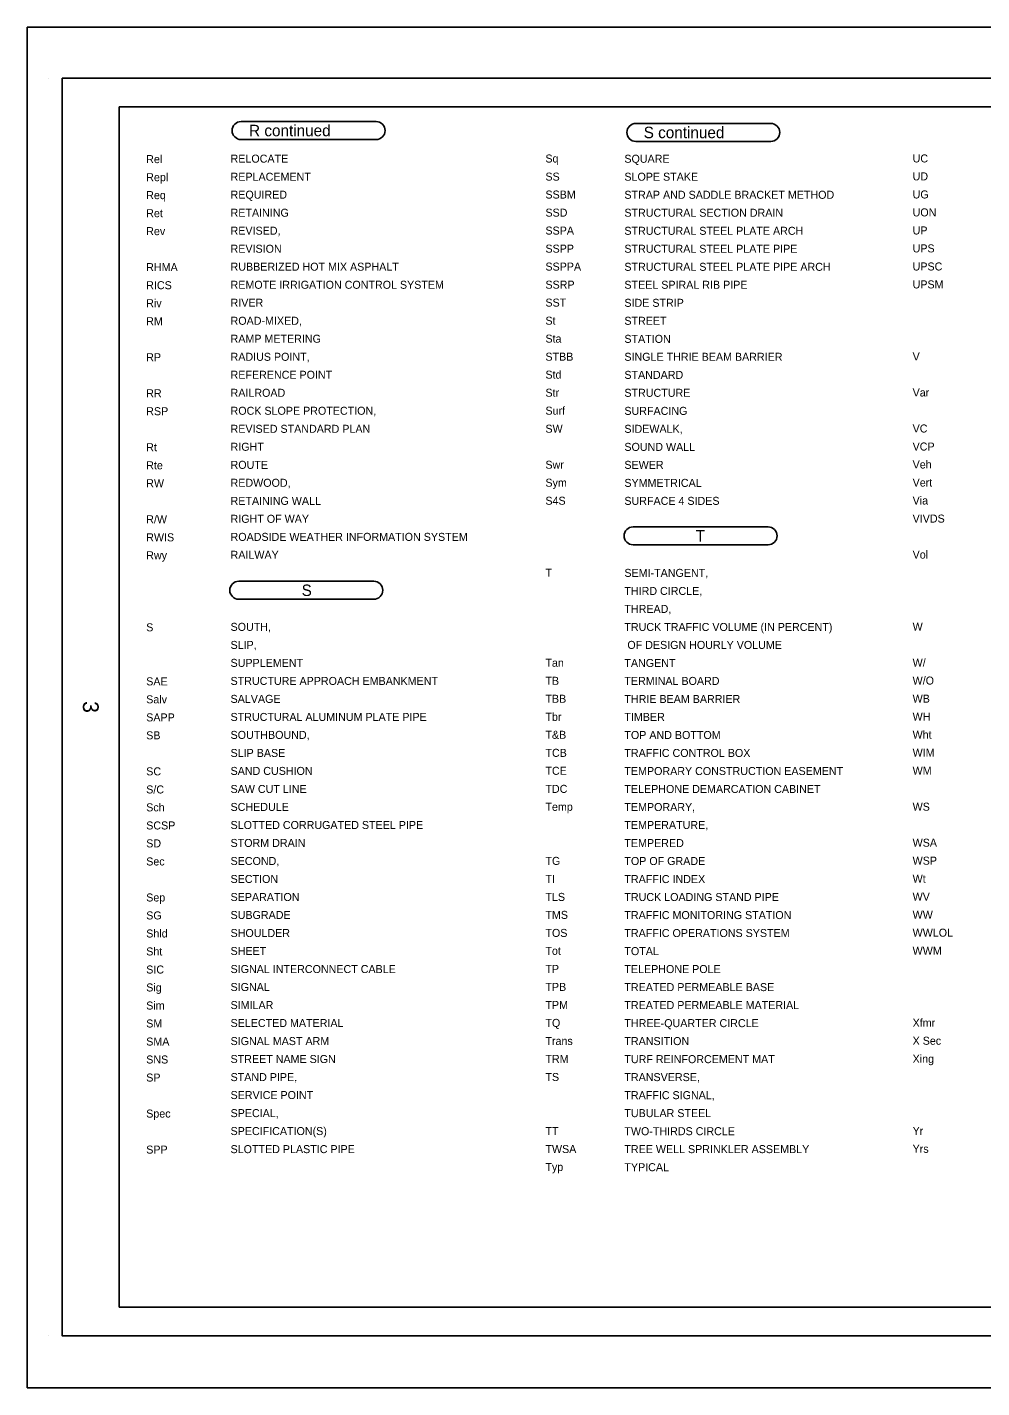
# Model space of a CAD drawing. Extents: x -894 to 866, y -476 to 714.
# Drawn here: x -894 to -59, y -476 to 714 of the extents above; entities that cross this region are included whole.
import ezdxf

# ---------------------------------------------------------------- set-up
doc = ezdxf.new("R2010")
doc.units = 0
for name, color, linetype in [('10 Sheet Format', 7, 'Continuous'), ('57 Undefined', 7, 'Continuous'), ('60 Nongeo Data', 7, 'Continuous')]:
    doc.layers.add(name, color=color, linetype=linetype)

msp = doc.modelspace()

# ---------------------------------------------------------------- linework, layer by layer
at = {"layer": '10 Sheet Format'}
for p, q in [((-875.4, 669), (-875.4, 669)), ((-813.5, 644), (811.5, 644)), ((-813.5, 644), (-813.5, -406)), ((-813.5, -406), (-438.2, -406)), ((-438.7, -406), (199.1, -406)), ((-875.4, -431.1), (-875.4, -431.1))]:
    msp.add_line(p, q, dxfattribs=at)
for points in [[(-894, 713.6), (866, 713.6), (866, -476.4), (-894, -476.4)], [(-863.4, 669), (836.6, 669), (836.6, -431), (-863.4, -431)], [(-863.4, 669), (836.6, 669), (836.6, -431), (-863.4, -431)]]:
    msp.add_lwpolyline(points, close=True, dxfattribs=at)
at = {"layer": '60 Nongeo Data'}
for p, q in [((-706.9, 631.1), (-588.8, 631.1)), ((-361.5, 629.4), (-243.4, 629.4)), ((-706.9, 615.3), (-588.8, 615.3)), ((-361.5, 613.7), (-243.4, 613.7)), ((-363.9, 276.6), (-245.8, 276.6)), ((-363.9, 260.8), (-245.8, 260.8)), ((-708.9, 229), (-590.8, 229)), ((-708.9, 213.3), (-590.8, 213.3))]:
    msp.add_line(p, q, dxfattribs=at)
for centre, start, end in [((-706.9, 623.2), 90, 270), ((-588.8, 623.2), 270, 90), ((-361.5, 621.5), 90, 270), ((-243.4, 621.5), 270, 90), ((-363.9, 268.7), 90, 270), ((-245.8, 268.7), 270, 90), ((-708.9, 221.1), 90, 270), ((-590.8, 221.1), 270, 90)]:
    msp.add_arc(centre, 7.87, start, end, dxfattribs=at)

# ---------------------------------------------------------------- texts
at = {"layer": '10 Sheet Format'}
msp.add_text('3', height=13.8, rotation=270, dxfattribs=at).set_placement((-845.3, 124.1))
at = {"layer": '57 Undefined'}
for s, p in [('Rel', (-789.9, 594.7)), ('RELOCATE', (-716.1, 595.1)), ('Sq', (-440.6, 595.2)), ('SQUARE', (-371.5, 595)), ('UC', (-119.3, 595.3)), ('Repl', (-789.9, 578.9)), ('REPLACEMENT', (-716.1, 579.3)), ('SS ', (-440.6, 579.4)), ('SLOPE STAKE', (-371.5, 579.3)), ('UD', (-119.3, 579.6)), ('Req', (-789.9, 563.2)), ('REQUIRED', (-716.1, 563.6)), ('SSBM', (-440.6, 563.7)), ('STRAP AND SADDLE BRACKET METHOD', (-371.5, 563.5)), ('UG', (-119.3, 563.8)), ('Ret', (-789.9, 547.4)), ('RETAINING', (-716.1, 547.8)), ('SSD', (-440.6, 547.9)), ('STRUCTURAL SECTION DRAIN', (-371.5, 547.8)), ('UON', (-119.3, 548.1)), ('Rev', (-789.9, 531.7)), ('REVISED,', (-716.1, 532.1)), ('SSPA', (-440.6, 532.2)), ('STRUCTURAL STEEL PLATE ARCH', (-371.5, 532)), ('UP', (-119.3, 532.3)), ('UPS', (-119.3, 516.6)), ('REVISION', (-716.1, 516.3)), ('SSPP', (-440.6, 516.4)), ('STRUCTURAL STEEL PLATE PIPE', (-371.5, 516.3)), ('RHMA', (-789.9, 500.2)), ('RUBBERIZED HOT MIX ASPHALT', (-716.1, 500.6)), ('SSPPA', (-440.6, 500.7)), ('STRUCTURAL STEEL PLATE PIPE ARCH', (-371.5, 500.5)), ('UPSC', (-119.3, 500.8)), ('RICS', (-789.9, 484.4)), ('REMOTE IRRIGATION CONTROL SYSTEM', (-716.1, 484.8)), ('SSRP', (-440.6, 484.9)), ('STEEL SPIRAL RIB PIPE', (-371.5, 484.8)), ('UPSM', (-119.3, 485.1)), ('Riv ', (-789.9, 468.7)), ('RIVER', (-716.1, 469.1)), ('SST', (-440.6, 469.2)), ('SIDE STRIP', (-371.5, 469)), ('RM', (-789.9, 452.9)), ('ROAD-MIXED,', (-716.1, 453.3)), ('St', (-440.6, 453.4)), ('STREET', (-371.5, 453.3)), ('RAMP METERING', (-716.1, 437.6)), ('Sta', (-440.6, 437.7)), ('STATION', (-371.5, 437.5)), ('RP', (-789.9, 421.4)), ('RADIUS POINT,', (-716.1, 421.8)), ('STBB', (-440.6, 421.9)), ('SINGLE THRIE BEAM BARRIER', (-371.5, 421.8)), ('V', (-119.3, 422.1)), ('REFERENCE POINT', (-716.1, 406.1)), ('Std', (-440.6, 406.2)), ('STANDARD', (-371.5, 406)), ('RR', (-789.9, 389.9)), ('RAILROAD', (-716.1, 390.3)), ('Str', (-440.6, 390.4)), ('STRUCTURE', (-371.5, 390.3)), ('Var', (-119.3, 390.6)), ('RSP', (-789.9, 374.2)), ('ROCK SLOPE PROTECTION,', (-716.1, 374.6)), ('Surf', (-440.6, 374.7)), ('SURFACING', (-371.5, 374.5)), ('REVISED STANDARD PLAN', (-716.1, 358.8)), ('SW', (-440.6, 358.9)), ('SIDEWALK,', (-371.5, 358.8)), ('VC', (-119.3, 359.1)), ('Rt', (-789.9, 342.7)), ('RIGHT', (-716.1, 343.1)), ('SOUND WALL', (-371.5, 343)), ('VCP', (-119.3, 343.3)), ('Rte', (-789.9, 326.9)), ('ROUTE', (-716.1, 327.3)), ('Swr', (-440.6, 327.4)), ('SEWER', (-371.5, 327.3)), ('Veh', (-119.3, 327.6)), ('RW', (-789.9, 311.2)), ('REDWOOD,', (-716.1, 311.6)), ('Sym', (-440.6, 311.7)), ('SYMMETRICAL', (-371.5, 311.5)), ('Vert', (-119.3, 311.8)), ('RETAINING WALL', (-716.1, 295.8)), ('S4S', (-440.6, 295.9)), ('SURFACE 4 SIDES', (-371.5, 295.8)), ('Via', (-119.3, 296.1)), ('R/W', (-789.9, 279.7)), ('RIGHT OF WAY', (-716.1, 280.1)), ('VIVDS', (-119.3, 280.3)), ('RWIS', (-789.9, 263.9)), ('ROADSIDE WEATHER INFORMATION SYSTEM', (-716.1, 264.3)), ('Rwy', (-789.9, 248.2)), ('RAILWAY', (-716.1, 248.6)), ('Vol', (-119.3, 248.8)), ('T', (-440.6, 232.9)), ('SEMI-TANGENT,', (-371.5, 232.8)), ('THIRD CIRCLE,', (-371.5, 217)), ('THREAD,', (-371.5, 201.3)), ('S', (-789.9, 185.2)), ('SOUTH,', (-716.1, 185.6)), ('TRUCK TRAFFIC VOLUME (IN PERCENT)', (-371.5, 185.5)), ('W', (-119.3, 185.8)), ('SLIP,', (-716.1, 169.8)), (' OF DESIGN HOURLY VOLUME', (-371.5, 169.8)), ('SUPPLEMENT', (-716.1, 154.1)), ('Tan', (-440.6, 154.2)), ('TANGENT', (-371.5, 154)), ('W/', (-119.3, 154.3)), ('SAE', (-789.9, 137.9)), ('STRUCTURE APPROACH EMBANKMENT', (-716.1, 138.3)), ('TB', (-440.6, 138.4)), ('TERMINAL BOARD', (-371.5, 138.3)), ('W/O', (-119.3, 138.6)), ('Salv', (-789.9, 122.2)), ('SALVAGE', (-716.1, 122.6)), ('TBB', (-440.6, 122.7)), ('THRIE BEAM BARRIER', (-371.5, 122.5)), ('WB', (-119.3, 122.8)), ('SAPP', (-789.9, 106.4)), ('STRUCTURAL ALUMINUM PLATE PIPE', (-716.1, 106.8)), ('Tbr', (-440.6, 106.9)), ('TIMBER', (-371.5, 106.8)), ('WH', (-119.3, 107.1)), ('SB', (-789.9, 90.7)), ('SOUTHBOUND,', (-716.1, 91.1)), ('T&B', (-440.6, 91.2)), ('TOP AND BOTTOM', (-371.5, 91)), ('Wht', (-119.3, 91.3)), ('SLIP BASE', (-716.1, 75.3)), ('TCB', (-440.6, 75.4)), ('TRAFFIC CONTROL BOX', (-371.5, 75.3)), ('WIM', (-119.3, 75.6)), ('SC', (-789.9, 59.2)), ('SAND CUSHION', (-716.1, 59.6)), ('TCE', (-440.6, 59.7)), ('TEMPORARY CONSTRUCTION EASEMENT', (-371.5, 59.5)), ('WM', (-119.3, 59.8)), ('S/C', (-789.9, 43.4)), ('SAW CUT LINE', (-716.1, 43.8)), ('TDC', (-440.6, 43.9)), ('TELEPHONE DEMARCATION CABINET', (-371.5, 43.8)), ('Sch ', (-789.9, 27.7)), ('SCHEDULE', (-716.1, 28.1)), ('Temp', (-440.6, 28.2)), ('TEMPORARY,', (-371.5, 28)), ('WS', (-119.3, 28.3)), ('SCSP', (-789.9, 11.9)), ('SLOTTED CORRUGATED STEEL PIPE', (-716.1, 12.3)), ('TEMPERATURE,', (-371.5, 12.3)), ('SD', (-789.9, -3.8)), ('STORM DRAIN', (-716.1, -3.4)), ('TEMPERED', (-371.5, -3.5)), ('WSA', (-119.3, -3.2)), ('WSP', (-119.3, -18.9)), ('Sec', (-789.9, -19.6)), ('SECOND,', (-716.1, -19.2)), ('TG', (-440.6, -19.1)), ('TOP OF GRADE', (-371.5, -19.2)), ('SECTION', (-716.1, -34.9)), ('TI', (-440.6, -34.8)), ('TRAFFIC INDEX', (-371.5, -35)), ('Wt', (-119.3, -34.7)), ('Sep', (-789.9, -51.1)), ('SEPARATION', (-716.1, -50.7)), ('TLS', (-440.6, -50.6)), ('TRUCK LOADING STAND PIPE', (-371.5, -50.7)), ('WV', (-119.3, -50.4)), ('SUBGRADE', (-716.1, -66.4)), ('TMS', (-440.6, -66.3)), ('TRAFFIC MONITORING STATION', (-371.5, -66.5)), ('WW', (-119.3, -66.2)), ('SG', (-789.9, -66.8)), ('Shld', (-789.9, -82.6)), ('SHOULDER', (-716.1, -82.2)), ('TOS', (-440.6, -82.1)), ('TRAFFIC OPERATIONS SYSTEM', (-371.5, -82.2)), ('WWLOL', (-119.3, -81.9)), ('Sht', (-789.9, -98.3)), ('SHEET', (-716.1, -97.9)), ('Tot', (-440.6, -97.8)), ('TOTAL', (-371.5, -98)), ('WWM', (-119.3, -97.7)), ('SIC', (-789.9, -114.1)), ('SIGNAL INTERCONNECT CABLE', (-716.1, -113.7)), ('TP', (-440.6, -113.6)), ('TELEPHONE POLE', (-371.5, -113.7)), ('Sig', (-789.9, -129.8)), ('SIGNAL', (-716.1, -129.4)), ('TPB', (-440.6, -129.3)), ('TREATED PERMEABLE BASE', (-371.5, -129.5)), ('Sim', (-789.9, -145.6)), ('SIMILAR', (-716.1, -145.2)), ('TPM', (-440.6, -145.1)), ('TREATED PERMEABLE MATERIAL', (-371.5, -145.2)), ('SM', (-789.9, -161.3)), ('SELECTED MATERIAL', (-716.1, -160.9)), ('TQ', (-440.6, -160.8)), ('THREE-QUARTER CIRCLE', (-371.5, -161)), ('Xfmr', (-119.3, -160.7)), ('SMA', (-789.9, -177.1)), ('SIGNAL MAST ARM', (-716.1, -176.7)), ('Trans', (-440.6, -176.6)), ('TRANSITION', (-371.5, -176.7)), ('X Sec', (-119.3, -176.4)), ('SNS', (-789.9, -192.8)), ('STREET NAME SIGN', (-716.1, -192.4)), ('TRM', (-440.6, -192.3)), ('TURF REINFORCEMENT MAT', (-371.5, -192.5)), ('Xing', (-119.3, -192.2)), ('SP', (-789.9, -208.6)), ('STAND PIPE,', (-716.1, -208.2)), ('TS', (-440.6, -208.1)), ('TRANSVERSE,', (-371.5, -208.2)), ('SERVICE POINT', (-716.1, -223.9)), ('TRAFFIC SIGNAL,', (-371.5, -224)), ('Spec', (-789.9, -240.1)), ('SPECIAL,', (-716.1, -239.7)), ('TUBULAR STEEL', (-371.5, -239.7)), ('SPECIFICATION(S)', (-716.1, -255.4)), ('TT', (-440.6, -255.3)), ('TWO-THIRDS CIRCLE', (-371.5, -255.5)), ('Yr', (-119.3, -255.2)), ('SPP', (-789.9, -271.6)), ('SLOTTED PLASTIC PIPE', (-716.1, -271.2)), ('TWSA', (-440.6, -271.1)), ('TREE WELL SPRINKLER ASSEMBLY', (-371.5, -271.2)), ('Yrs', (-119.3, -270.9)), ('Typ', (-440.6, -286.8)), ('TYPICAL', (-371.5, -287))]:
    msp.add_text(s, height=7, dxfattribs=at).set_placement(p)
at = {"layer": '60 Nongeo Data'}
for s, p in [('R continued', (-699.9, 618.2)), ('S continued', (-354.6, 616.5)), ('T', (-309.1, 263.7)), ('S', (-653.9, 216.1))]:
    msp.add_text(s, height=10, dxfattribs=at).set_placement(p)

doc.saveas('drawing.dxf')
